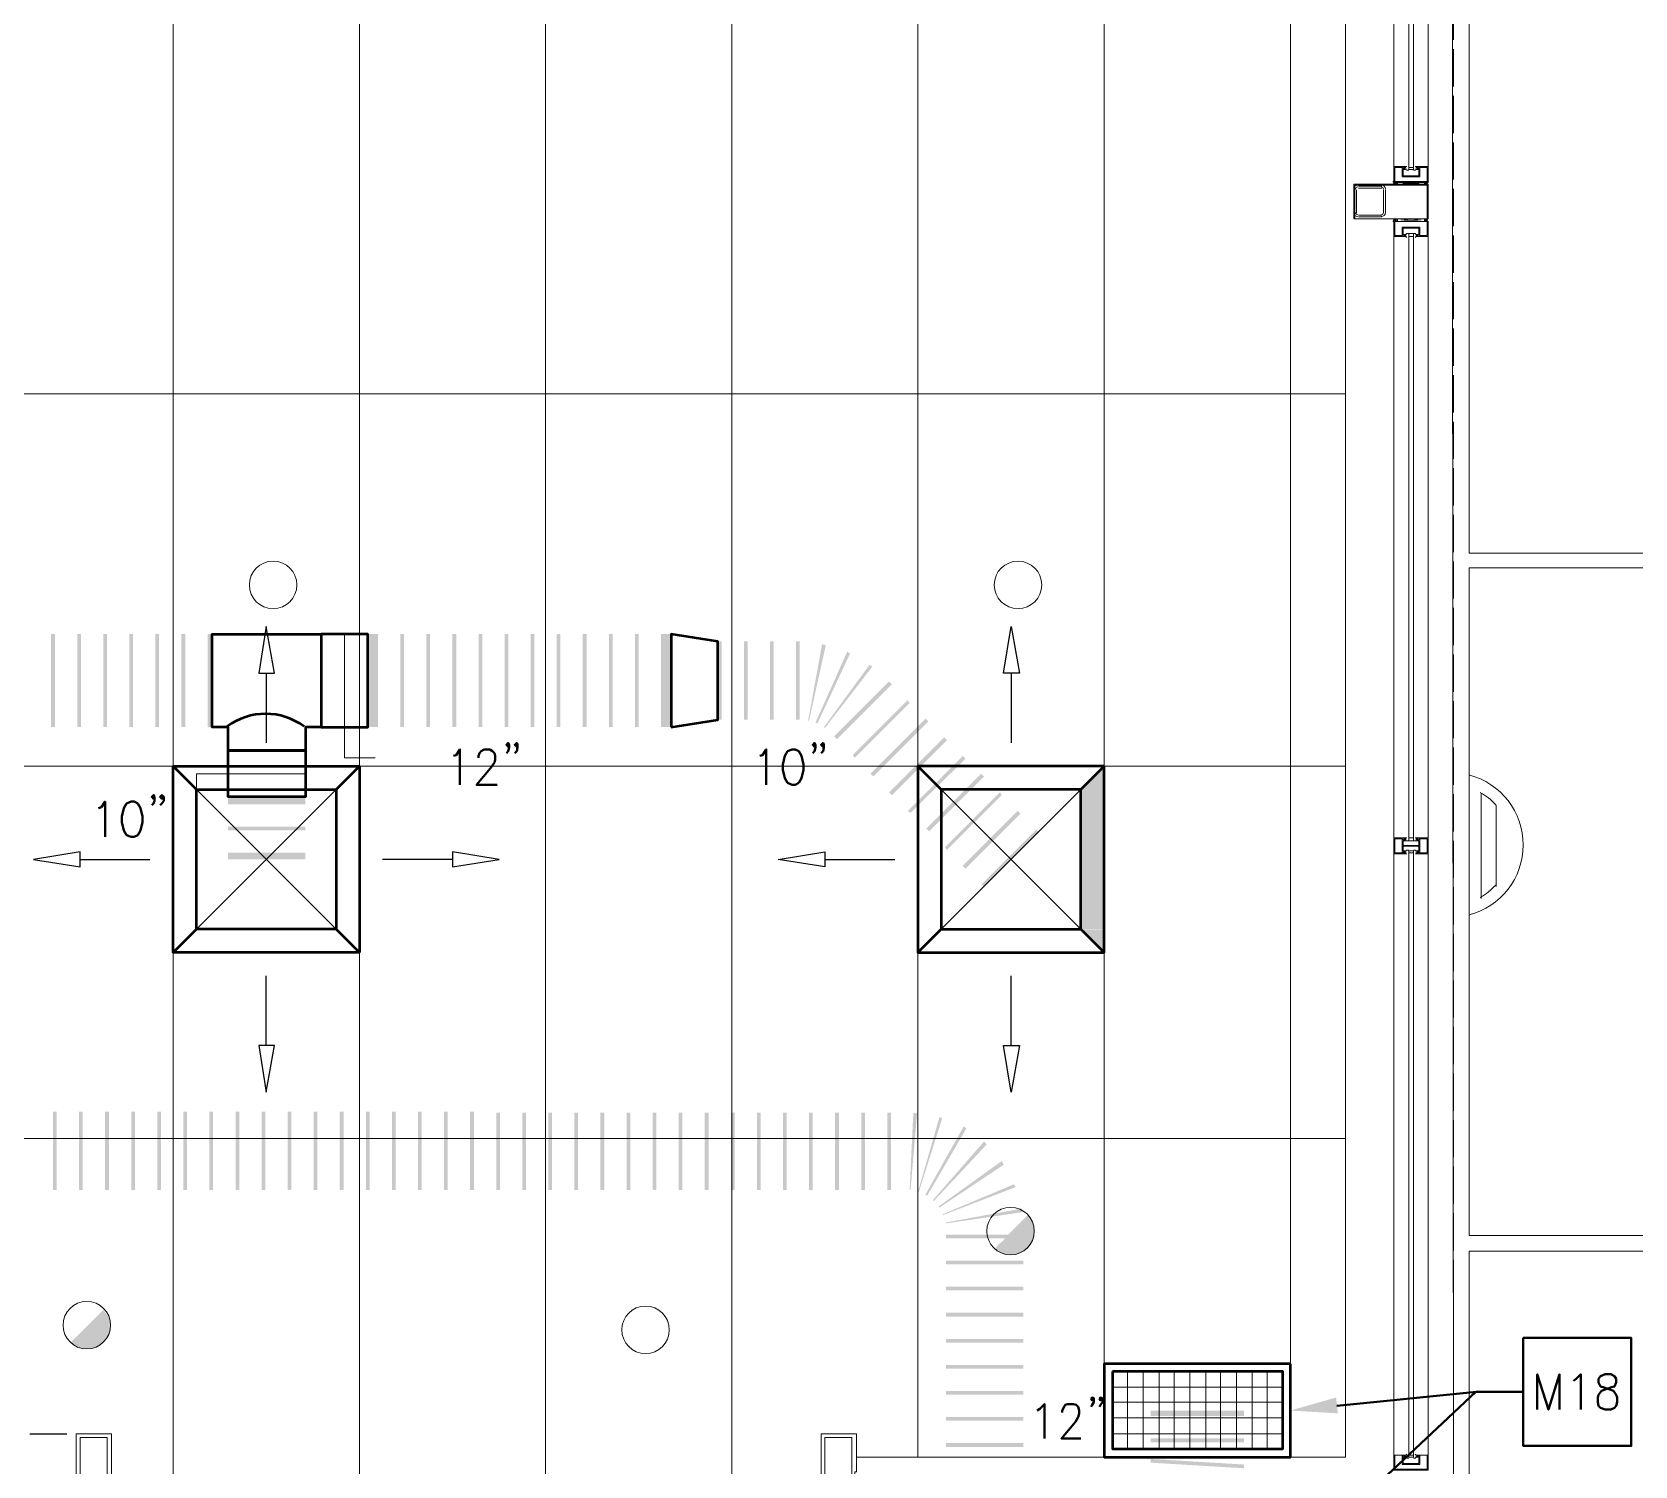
# Model space of a CAD drawing. Header units: inches. Extents: x 5 to 516, y -193 to 129.
# Drawn here: x 461.34 to 478.55, y -138.79 to -123.39 of the extents above; entities that cross this region are included whole.
import ezdxf

# ---------------------------------------------------------------- set-up
doc = ezdxf.new("R2010")
doc.units = ezdxf.units.IN
doc.header["$MEASUREMENT"] = 0
doc.linetypes.add('PDF_IMPORT', pattern=[1, 0.8, -0.2])
doc.layers.add('PDF10_Geometry', color=7, linetype='Continuous')
doc.layers.add('PDF10_Solid Fills', color=7, linetype='Continuous')

msp = doc.modelspace()

# ---------------------------------------------------------------- hatches: boundary and pattern name
at = {"layer": 'PDF10_Solid Fills', "transparency": 33554559}
for points in [[(461.5453719, -129.8573128), (461.5453719, -130.8572722), (461.5853703, -130.8572722), (461.5853703, -129.8573128)], [(461.8253605, -129.8573128), (461.8253605, -130.8572722), (461.8653589, -130.8572722), (461.8653589, -129.8573128)], [(462.1053492, -129.8573128), (462.1053492, -130.8572722), (462.1453476, -130.8572722), (462.1453476, -129.8573128)], [(462.3853378, -129.8573128), (462.3853378, -130.8572722), (462.4253362, -130.8572722), (462.4253362, -129.8573128)], [(462.6653264, -129.8573128), (462.6653264, -130.8572722), (462.7053248, -130.8572722), (462.7053248, -129.8573128)], [(462.9453151, -129.8573128), (462.9453151, -130.8572722), (462.9853134, -130.8572722), (462.9853134, -129.8573128)], [(463.2253037, -129.8573128), (463.2253037, -130.8572722), (463.2753017, -130.8572722), (463.2753017, -129.8573128)], [(464.9452338, -129.8573128), (464.9452338, -130.8572722), (465.0552294, -130.8572722), (465.0552294, -129.8573128)], [(465.2952196, -129.8573128), (465.2952196, -130.8572722), (465.335218, -130.8572722), (465.335218, -129.8573128)], [(465.5752083, -129.8573128), (465.5752083, -130.8572722), (465.6152066, -130.8572722), (465.6152066, -129.8573128)], [(465.8551969, -129.8573128), (465.8551969, -130.8572722), (465.8951953, -130.8572722), (465.8951953, -129.8573128)], [(466.1351855, -129.8573128), (466.1351855, -130.8572722), (466.1751839, -130.8572722), (466.1751839, -129.8573128)], [(466.4151741, -129.8573128), (466.4151741, -130.8572722), (466.4551725, -130.8572722), (466.4551725, -129.8573128)], [(466.6951628, -129.8573128), (466.6951628, -130.8572722), (466.7351612, -130.8572722), (466.7351612, -129.8573128)], [(466.9751514, -129.8573128), (466.9751514, -130.8572722), (467.0151498, -130.8572722), (467.0151498, -129.8573128)], [(467.25514, -129.8573128), (467.25514, -130.8572722), (467.2951384, -130.8572722), (467.2951384, -129.8573128)], [(467.5351287, -129.8573128), (467.5351287, -130.8572722), (467.575127, -130.8572722), (467.575127, -129.8573128)], [(467.8151173, -129.8573128), (467.8151173, -130.8572722), (467.8551157, -130.8572722), (467.8551157, -129.8573128)], [(468.0951059, -129.8573128), (468.0951059, -130.8572722), (468.2051015, -130.8572722), (468.2051015, -129.8573128)], [(468.7050812, -129.9373096), (468.7050812, -130.7772754), (468.7450795, -130.7772754), (468.7450795, -129.9373096)], [(468.9850698, -129.9373096), (468.9850698, -130.7772754), (469.0250682, -130.7772754), (469.0250682, -129.9373096)], [(469.2650584, -129.9373096), (469.2650584, -130.7772754), (469.3050568, -130.7772754), (469.3050568, -129.9373096)], [(469.545047, -129.9373096), (469.545047, -130.7772754), (469.5850454, -130.7772754), (469.5850454, -129.9373096)], [(469.8250357, -129.9673049), (469.6750418, -130.7872716), (469.6850414, -130.7872716), (469.865034, -129.9773045)], [(470.0950247, -130.0473017), (469.7550385, -130.8072708), (469.7750377, -130.8172704), (470.1250235, -130.0673009)], [(470.5450064, -130.3672887), (469.9550304, -130.9572647), (469.9850292, -130.9872635), (470.5750052, -130.3972875)], [(470.7449983, -130.5672806), (470.1550223, -131.1572566), (470.1750215, -131.1872554), (470.7649975, -130.5972794)], [(471.5349662, -131.3572519), (470.9449902, -131.9472279), (470.974989, -131.9772267), (471.564965, -131.3872507)], [(463.4452948, -131.6872351), (464.2752611, -131.6872351), (464.2752611, -131.6072383), (463.4452948, -131.6072383)], [(471.7349581, -131.5572438), (471.1449821, -132.1472198), (471.1649813, -132.1772186), (471.7549573, -131.5872426)], [(463.4452948, -131.9672237), (464.2752611, -131.9672237), (464.2752611, -131.9272254), (463.4452948, -131.9272254)], [(463.4452948, -132.2772145), (464.2752611, -132.2772145), (464.2752611, -132.2072174), (463.4452948, -132.2072174)], [(461.5653711, -134.9871011), (461.5653711, -135.827067), (461.6053695, -135.827067), (461.6053695, -134.9871011)], [(461.8453597, -134.9871011), (461.8453597, -135.827067), (461.8853581, -135.827067), (461.8853581, -134.9871011)], [(462.1253484, -134.9871011), (462.1253484, -135.827067), (462.1653467, -135.827067), (462.1653467, -134.9871011)], [(462.405337, -134.9871011), (462.405337, -135.827067), (462.4453354, -135.827067), (462.4453354, -134.9871011)], [(462.6853256, -134.9871011), (462.6853256, -135.827067), (462.725324, -135.827067), (462.725324, -134.9871011)], [(462.9653143, -134.9871011), (462.9653143, -135.827067), (463.0053126, -135.827067), (463.0053126, -134.9871011)], [(463.2453029, -134.9871011), (463.2453029, -135.827067), (463.2853013, -135.827067), (463.2853013, -134.9871011)], [(463.5252915, -134.9871011), (463.5252915, -135.827067), (463.5652899, -135.827067), (463.5652899, -134.9871011)], [(463.8052801, -134.9871011), (463.8052801, -135.827067), (463.8452785, -135.827067), (463.8452785, -134.9871011)], [(464.0852688, -134.9871011), (464.0852688, -135.827067), (464.1252671, -135.827067), (464.1252671, -134.9871011)], [(464.3652574, -134.9871011), (464.3652574, -135.827067), (464.4052558, -135.827067), (464.4052558, -134.9871011)], [(464.645246, -134.9871011), (464.645246, -135.827067), (464.6852444, -135.827067), (464.6852444, -134.9871011)], [(464.9252347, -134.9871011), (464.9252347, -135.827067), (464.965233, -135.827067), (464.965233, -134.9871011)], [(465.2052233, -134.9871011), (465.2052233, -135.827067), (465.2452217, -135.827067), (465.2452217, -134.9871011)], [(465.4852119, -134.9871011), (465.4852119, -135.827067), (465.5252103, -135.827067), (465.5252103, -134.9871011)], [(465.7652005, -134.9871011), (465.7652005, -135.827067), (465.8051989, -135.827067), (465.8051989, -134.9871011)], [(466.0451892, -134.9871011), (466.0451892, -135.827067), (466.0851876, -135.827067), (466.0851876, -134.9871011)], [(466.3251778, -134.9971041), (466.3251778, -135.8270704), (466.3651762, -135.8270704), (466.3651762, -134.9971041)], [(466.6051664, -134.9971041), (466.6051664, -135.8270704), (466.6451648, -135.8270704), (466.6451648, -134.9971041)], [(466.8851551, -134.9971041), (466.8851551, -135.8270704), (466.9251534, -135.8270704), (466.9251534, -134.9971041)], [(467.1651437, -134.9971041), (467.1651437, -135.8270704), (467.2051421, -135.8270704), (467.2051421, -134.9971041)], [(467.4451323, -134.9971041), (467.4451323, -135.8270704), (467.4851307, -135.8270704), (467.4851307, -134.9971041)], [(467.725121, -134.9971041), (467.725121, -135.8270704), (467.7651193, -135.8270704), (467.7651193, -134.9971041)], [(468.0051096, -134.9971041), (468.0051096, -135.8270704), (468.045108, -135.8270704), (468.045108, -134.9971041)], [(468.2850982, -134.9971041), (468.2850982, -135.8270704), (468.3250966, -135.8270704), (468.3250966, -134.9971041)], [(468.5650868, -134.9971041), (468.5650868, -135.8270704), (468.6050852, -135.8270704), (468.6050852, -134.9971041)], [(468.8450755, -134.9971041), (468.8450755, -135.8270704), (468.8850738, -135.8270704), (468.8850738, -134.9971041)], [(469.1250641, -134.9971041), (469.1250641, -135.8270704), (469.1650625, -135.8270704), (469.1650625, -134.9971041)], [(469.4050527, -134.9971041), (469.4050527, -135.8270704), (469.4450511, -135.8270704), (469.4450511, -134.9971041)], [(469.6850414, -134.9971041), (469.6850414, -135.8270704), (469.7250397, -135.8270704), (469.7250397, -134.9971041)], [(469.96503, -134.9971041), (469.96503, -135.8270704), (470.0050284, -135.8270704), (470.0050284, -134.9971041)], [(470.2450186, -134.9971041), (470.2450186, -135.8270704), (470.285017, -135.8270704), (470.285017, -134.9971041)], [(470.5250072, -134.9971041), (470.5250072, -135.8270704), (470.5650056, -135.8270704), (470.5650056, -134.9971041)], [(470.8049959, -134.9971041), (470.7649975, -135.8270704), (470.7749971, -135.8270704), (470.8449942, -135.0071037)], [(471.0849845, -135.0470986), (470.8549938, -135.8470662), (470.8649934, -135.8470662), (471.1149833, -135.0570982)], [(471.3449739, -135.1470946), (470.9349906, -135.8770649), (470.9449902, -135.8870645), (470.9549898, -135.8870645), (471.3749727, -135.1670938), (471.3649731, -135.1570942)], [(471.564965, -135.3070915), (471.0149873, -135.9370659), (471.0249869, -135.9470655), (471.5949638, -135.3370903)], [(471.7549573, -135.517083), (471.0749849, -136.0070631), (471.0849845, -136.0170626), (471.7749565, -135.5570813)], [(471.884952, -135.7670728), (471.1249829, -136.0870598), (471.1249829, -136.0970594), (471.9049512, -135.7970716)], [(471.9749484, -136.0270622), (471.1549817, -136.1770562), (471.1549817, -136.1870557), (471.9749484, -136.0670606)], [(471.984948, -136.3070509), (471.1549817, -136.3070509), (471.1549817, -136.3470492), (471.984948, -136.3470492)], [(471.984948, -136.5870395), (471.1549817, -136.5870395), (471.1549817, -136.6270379), (471.984948, -136.6270379)], [(471.984948, -136.8670281), (471.1549817, -136.8670281), (471.1549817, -136.9070265), (471.984948, -136.9070265)], [(471.984948, -137.1470168), (471.1549817, -137.1470168), (471.1549817, -137.1870151), (471.984948, -137.1870151)], [(471.984948, -137.4270054), (471.1549817, -137.4270054), (471.1549817, -137.4670038), (471.984948, -137.4670038)], [(471.984948, -137.706994), (471.1549817, -137.706994), (471.1549817, -137.7469924), (471.984948, -137.7469924)], [(471.984948, -137.9869826), (471.1549817, -137.9869826), (471.1549817, -138.026981), (471.984948, -138.026981)], [(473.3548923, -138.2569717), (474.3548517, -138.2569717), (474.3548517, -138.1969741), (473.3548923, -138.1969741)], [(471.984948, -138.2669713), (471.1549817, -138.2669713), (471.1549817, -138.3069697), (471.984948, -138.3069697)], [(471.984948, -138.5469599), (471.1549817, -138.5469599), (471.1549817, -138.5869583), (471.984948, -138.5869583)], [(473.3548923, -138.5369603), (474.3548517, -138.5369603), (474.3548517, -138.4969619), (473.3548923, -138.4969619)], [(473.3548923, -138.7569514), (474.3548517, -138.8169489), (474.3548517, -138.7769506), (473.3548923, -138.716953)]]:
    msp.add_hatch(color=256, dxfattribs=at).paths.add_polyline_path(points)
h = msp.add_hatch(color=256, dxfattribs=at)
h.paths.add_polyline_path([(471.3349743, -131.1672562), (470.7449983, -131.7572323), (470.7749971, -131.7772314), (471.3649731, -131.197255)])
h.paths.add_polyline_path([(470.5450064, -131.5572404), (470.5750052, -131.5872392), (471.1649813, -130.9972631), (471.1349825, -130.9672643)])
h.paths.add_polyline_path([(470.3450146, -131.3572485), (470.3750133, -131.3872473), (470.9649894, -130.7972712), (470.9349906, -130.7672725)])
h.paths.add_polyline_path([(470.335015, -130.187296), (469.8450349, -130.8572688), (469.8550345, -130.8672684), (470.3650137, -130.2072952)])
at = {"layer": 'PDF10_Solid Fills', "true_color": 0xb3b3b3, "transparency": 33554559}
msp.add_hatch(color=253, dxfattribs=at).paths.add_polyline_path([(472.8549126, -133.0271807), (472.8549126, -131.2772517), (472.6049228, -131.5272416), (472.6049228, -133.0271807)])
at = {"layer": 'PDF10_Solid Fills', "transparency": 33554559}
h = msp.add_hatch(color=256, dxfattribs=at)
h.paths.add_polyline_path([(472.1249423, -131.9572275), (471.5349662, -132.5472036), (471.564965, -132.5672028), (472.154941, -131.9872263)])
h.paths.add_polyline_path([(471.9249504, -131.7572356), (471.3349743, -132.3472117), (471.3649731, -132.3772105), (471.9549492, -131.7872344)])
at = {"layer": 'PDF10_Solid Fills', "true_color": 0x4d4d4d, "transparency": 33554559}
for points in [[(472.0649447, -136.1370578), (472.0349459, -136.0970594), (471.8049553, -136.3270501), (471.7649569, -136.377048), (471.7149589, -136.4170464), (472.0649447, -136.4170464), (472.0849439, -136.377048), (472.1049431, -136.3270501), (472.1049431, -136.2270541), (472.0849439, -136.1770562)], [(472.0649447, -136.4170464), (471.7149589, -136.4170464), (471.6849601, -136.4570448), (471.7149589, -136.4870436), (471.7649569, -136.5070427), (471.8049553, -136.5270419), (471.9049512, -136.5270419), (471.9549492, -136.5070427), (471.9949475, -136.4870436), (472.0349459, -136.4570448)], [(462.1653467, -137.1970147), (462.1053492, -137.117018), (461.7553634, -137.4670038), (461.8353601, -137.5270013), (461.8853581, -137.5370009), (461.9753545, -137.5370009), (462.0253524, -137.5270013), (462.1053492, -137.4670038), (462.1653467, -137.387007), (462.1853459, -137.2870111), (462.1753463, -137.2470127)]]:
    msp.add_hatch(color=251, dxfattribs=at).paths.add_polyline_path(points)

# ---------------------------------------------------------------- linework, layer by layer
at = {"layer": 'PDF10_Geometry', "color": 251, "lineweight": 13, "true_color": 0x4d4d4d}
for points in [[(462.8553187, -106.0682755), (462.8553187, -143.9067388)], [(464.8552375, -106.0682755), (464.8552375, -143.9067388)], [(466.8551563, -106.0682755), (466.8551563, -143.9067388)], [(468.8550751, -106.0682755), (468.8550751, -143.9067388)], [(470.8549938, -106.0682755), (470.8549938, -138.6969504)], [(472.8549126, -106.0682755), (472.8549126, -138.6969504)], [(474.8548314, -106.0682755), (474.8548314, -138.6969504)], [(475.4448074, -111.6080505), (475.4448074, -138.6969504), (470.1950206, -138.6969504)], [(476.6047603, -139.2369319), (476.5847611, -111.5680556)], [(479.1046605, -121.8176393), (476.7747551, -121.8176393), (476.7747551, -128.9873481), (479.1046605, -128.9873481)], [(475.4448074, -127.2774176), (456.8555624, -127.2774176)], [(479.1046605, -129.1473382), (476.7747551, -129.1473382), (476.7747551, -136.3170471), (479.1046605, -136.3170471)], [(475.4448074, -131.2772551), (456.8555624, -131.2772551)], [(476.7747534, -132.8771902), (476.7747534, -131.3772511)], [(476.9047481, -132.6971975), (476.9047481, -131.5672434)], [(477.0647417, -132.5671994), (477.0647417, -131.6972347)], [(423.5269125, -135.2770927), (475.444804, -135.2770927)], [(479.1046605, -136.4870436), (476.7747551, -136.4870436), (476.7747551, -139.0669388), (479.1046605, -139.0669388)]]:
    msp.add_lwpolyline(points, dxfattribs=at)
at = {"layer": 'PDF10_Geometry', "linetype": 'PDF_IMPORT', "lineweight": 13, "ltscale": 0.49998}
msp.add_lwpolyline([(476.6047603, -111.5780484), (476.6047603, -148.0565737)], dxfattribs=at)
at = {"layer": 'PDF10_Geometry', "lineweight": 13}
for points in [[(475.9647863, -118.3777722), (475.9647863, -124.8475095)], [(476.1747778, -118.3577764), (476.1747778, -124.8675121), (476.1247798, -124.8675121), (476.1247798, -118.3577764)], [(476.3347713, -118.3777722), (476.3347713, -124.8475095)], [(476.194777, -124.8375167), (476.2047766, -124.8375167), (476.3347713, -124.8375167), (476.3347713, -125.0075098), (475.9647863, -125.0075098), (475.9647863, -124.8375167), (476.094781, -124.8375167), (476.1047806, -124.8375167)], [(476.0547827, -124.8475163), (475.9747859, -124.8475163), (475.9747859, -124.9975102), (476.3247717, -124.9975102), (476.3247717, -124.8475163), (476.244775, -124.8475163), (476.244775, -124.9475122)], [(476.0547827, -124.8475129), (476.0547827, -124.9475088), (476.244775, -124.9475088)], [(476.0647823, -124.8375167), (476.0647823, -124.8575159), (476.0847814, -124.8575159)], [(476.0847814, -124.8575125), (476.0747819, -124.8575125), (476.0747819, -124.8475129), (476.094781, -124.8475129), (476.094781, -124.8675121), (476.0647823, -124.8675121), (476.0647823, -124.9375092)], [(476.2347754, -124.9375126), (476.0647823, -124.9375126)], [(476.1247798, -124.877515), (476.1047806, -124.877515), (476.094781, -124.8675155)], [(476.1747778, -124.8475129), (476.1247798, -124.8475129)], [(476.1747778, -124.877515), (476.194777, -124.877515), (476.2047766, -124.8675155)], [(476.2147762, -124.8575125), (476.2247758, -124.8575125), (476.2247758, -124.8475129), (476.2047766, -124.8475129), (476.2047766, -124.8675121), (476.2347754, -124.8675121), (476.2347754, -124.9375092)], [(476.2347754, -124.8375167), (476.2347754, -124.8575159), (476.2147762, -124.8575159)], [(475.5448034, -125.0875031), (475.5448034, -125.337493)], [(475.5648026, -125.0875031), (475.5648026, -125.337493)], [(475.5848018, -125.0475047), (475.8347916, -125.0475047)], [(475.5848018, -125.0675039), (475.8347916, -125.0675039)], [(475.8547908, -125.0875031), (475.8547908, -125.337493)], [(475.87479, -125.0875031), (475.87479, -125.337493)], [(475.9647863, -125.0275056), (475.9647863, -125.0275056)], [(475.5348038, -125.3974939), (475.5348038, -125.3974939)], [(475.5848018, -125.3574956), (475.8347916, -125.3574956)], [(475.5848018, -125.3774947), (475.8347916, -125.3774947)], [(475.9647863, -125.3974939), (475.9647863, -125.3974939)], [(476.2047766, -125.5874828), (476.3347713, -125.5874828), (476.3347713, -125.4274893), (475.9647863, -125.4274893), (475.9647863, -125.5874828), (476.094781, -125.5874828)], [(476.0547827, -125.5774832), (475.9747859, -125.5774832), (475.9747859, -125.4274893), (476.3247717, -125.4274893), (476.3247717, -125.5774832), (476.244775, -125.5774832), (476.244775, -125.4874869), (476.0547827, -125.4874869)], [(476.0547827, -125.5774866), (476.0547827, -125.4874903)], [(476.1047806, -132.0472205), (476.094781, -132.0472205), (475.9647863, -132.0472205), (475.9647863, -125.5874828)], [(476.0647823, -125.5874828), (476.0647823, -125.5674836), (476.0647823, -125.4974865)], [(476.2347754, -125.4974899), (476.0647823, -125.4974899)], [(476.0747819, -125.5774866), (476.0747819, -125.5774866)], [(476.094781, -132.0772227), (476.1047806, -132.0772227), (476.1247798, -132.0772227), (476.1747778, -132.0772227), (476.1747778, -125.5574874), (476.1247798, -125.5574874), (476.1047806, -125.5574874), (476.094781, -125.567487)], [(476.1047806, -125.5974858), (476.094781, -125.5874862)], [(476.1247798, -125.5574874), (476.1247798, -132.0772227)], [(476.1747778, -125.5874828), (476.1247798, -125.5874828)], [(476.1747778, -125.5574874), (476.194777, -125.5574874), (476.2047766, -125.567487)], [(476.194777, -125.5974858), (476.2047766, -125.5874862)], [(476.2347754, -125.5874828), (476.2347754, -125.5674836), (476.2347754, -125.4974865)], [(476.3347713, -132.0472205), (476.3347713, -125.5874828)], [(464.695244, -129.8573128), (464.695244, -131.1872588), (465.0252306, -131.1872588)], [(464.2752611, -131.3572519), (463.1053086, -131.3572519), (463.1053086, -131.6872385)], [(475.9647863, -132.0472205), (475.9647863, -132.2172136)], [(476.0547827, -132.1272172), (476.0547827, -132.207214), (475.9747859, -132.207214), (475.9747859, -132.0572201), (476.0547827, -132.0572201)], [(476.0547827, -132.0572235), (476.0547827, -132.1372202)], [(476.0647823, -132.0472205), (476.0647823, -132.0672197)], [(476.0647823, -132.1272206), (476.0647823, -132.0772227), (476.094781, -132.0772227), (476.094781, -132.0572235), (476.0747819, -132.0572235), (476.0847814, -132.0572235), (476.0847814, -132.0672231), (476.0647823, -132.0672231)], [(476.2347754, -132.1272172), (476.0647823, -132.1272172)], [(476.0847814, -132.1972144), (476.0747819, -132.1972144), (476.0747819, -132.207214), (476.094781, -132.207214), (476.094781, -132.1872148), (476.0647823, -132.1872148), (476.0647823, -132.1372168)], [(476.2347754, -132.1372202), (476.0647823, -132.1372202)], [(476.0647823, -132.217217), (476.0647823, -132.1972178), (476.0847814, -132.1972178)], [(476.0747819, -132.0572235), (476.0747819, -132.0572235)], [(476.1247798, -132.1772186), (476.1047806, -132.1772186), (476.094781, -132.1872182)], [(476.1747778, -132.0472205), (476.1247798, -132.0472205)], [(476.1747778, -132.1872148), (476.1247798, -132.1872148)], [(476.1747778, -132.1872182), (476.1747778, -138.6969538), (476.1247798, -138.6969538), (476.1247798, -132.1872182)], [(476.1747778, -132.0772227), (476.194777, -132.0772227), (476.2047766, -132.0772227)], [(476.1747778, -132.1772186), (476.194777, -132.1772186), (476.2047766, -132.1872182)], [(476.194777, -132.0472205), (476.2047766, -132.0472205), (476.3347713, -132.0472205), (476.3347713, -132.2172136), (476.2047766, -132.2172136)], [(476.2147762, -132.0572235), (476.2247758, -132.0572235), (476.2047766, -132.0572235), (476.2047766, -132.0772227), (476.2347754, -132.0772227), (476.2347754, -132.1272206)], [(476.2147762, -132.1972144), (476.2247758, -132.1972144), (476.2247758, -132.207214), (476.2047766, -132.207214), (476.2047766, -132.1872148), (476.2347754, -132.1872148), (476.2347754, -132.1372168)], [(476.2347754, -132.0472205), (476.2347754, -132.0672197), (476.2147762, -132.0672197), (476.2147762, -132.0572201)], [(476.2347754, -132.217217), (476.2347754, -132.1972178), (476.2147762, -132.1972178)], [(476.244775, -132.1272172), (476.244775, -132.207214), (476.3247717, -132.207214), (476.3247717, -132.0572201), (476.244775, -132.0572201), (476.244775, -132.1372168)], [(476.1047806, -132.217217), (476.094781, -132.217217), (475.9647863, -132.217217), (475.9647863, -138.6769546)], [(476.1747778, -132.207214), (476.1247798, -132.207214)], [(476.194777, -132.217217), (476.2047766, -132.217217)], [(476.3347713, -132.217217), (476.3347713, -138.6769546)], [(461.815361, -142.8967833), (461.815361, -138.446964)], [(476.194777, -138.666955), (476.2047766, -138.6769546), (476.3347713, -138.6769546), (476.3347713, -138.8369481), (475.9647863, -138.8369481), (475.9647863, -138.6769546), (476.094781, -138.6769546), (476.1047806, -138.666955)], [(476.2347754, -138.6769546), (476.2347754, -138.6969538), (476.2347754, -138.766951), (476.0647823, -138.766951), (476.0647823, -138.6969538), (476.0647823, -138.6769546)], [(476.1247798, -138.7069534), (476.1047806, -138.7069534), (476.094781, -138.6969538)], [(476.1747778, -138.6769546), (476.1247798, -138.6769546)], [(476.1747778, -138.7069534), (476.194777, -138.7069534), (476.2047766, -138.6969538)]]:
    msp.add_lwpolyline(points, dxfattribs=at)
for points in [[(475.5348038, -125.0275056), (475.5348038, -125.3974905), (476.3347713, -125.3974905), (476.3347713, -125.0275056)], [(476.3247717, -125.0375085), (475.5448034, -125.0375085), (475.5448034, -125.3974939), (476.3247717, -125.3974939)], [(476.0047847, -125.0075064), (476.0047847, -125.0275056), (476.2947729, -125.0075064), (476.2947729, -125.0275056)], [(476.0047847, -125.4274893), (476.0047847, -125.3974905), (476.2947729, -125.4274893), (476.2947729, -125.3974905)], [(476.0647823, -125.567487), (476.094781, -125.567487), (476.094781, -125.5774866), (476.0747819, -125.5774866), (476.0847814, -125.5774866), (476.0847814, -125.567487)], [(476.2047766, -125.5774866), (476.2047766, -125.567487), (476.2347754, -125.567487), (476.2147762, -125.567487), (476.2147762, -125.5774866), (476.2247758, -125.5774866)], [(462.1953455, -138.446964), (462.1953455, -143.9067422), (469.8150361, -143.9067422), (469.8150361, -138.446964), (470.1950206, -138.446964), (470.1950206, -138.8569473), (470.1750215, -138.8569473), (470.1750215, -139.2369319), (470.1950206, -139.2369319), (470.1950206, -144.2767272), (463.7752814, -144.2767272), (463.7752814, -144.6067138), (463.3952968, -144.6067138), (463.3952968, -144.2767272), (461.815361, -144.2767272), (461.815361, -138.446964)], [(462.1953455, -138.446964), (462.1953455, -143.9067422), (469.8150361, -143.9067422), (469.8150361, -138.446964), (470.1950206, -138.446964), (470.1950206, -138.8569473), (470.1750215, -138.8569473), (470.1750215, -139.2369319), (470.1950206, -139.2369319), (470.1950206, -144.2767272), (463.7752814, -144.2767272), (463.7752814, -144.6067138), (463.3952968, -144.6067138), (463.3952968, -144.2767272), (461.815361, -144.2767272), (461.815361, -138.446964)], [(476.0547827, -138.7769506), (476.0547827, -138.6769546), (475.9747859, -138.6769546), (475.9747859, -138.8269485), (476.3247717, -138.8269485), (476.3247717, -138.6769546), (476.244775, -138.6769546), (476.244775, -138.7769506)], [(476.0847814, -138.6869542), (476.0847814, -138.6969538), (476.0647823, -138.6969538), (476.094781, -138.6969538), (476.094781, -138.6769546), (476.0747819, -138.6769546), (476.0747819, -138.6869542)], [(476.2047766, -138.6769546), (476.2247758, -138.6769546), (476.2247758, -138.6869542), (476.2147762, -138.6869542), (476.2147762, -138.6969538), (476.2347754, -138.6969538), (476.2047766, -138.6969538)]]:
    msp.add_lwpolyline(points, close=True, dxfattribs=at)
for points in [[(476.3359954, -124.9979917, 0.773161305), (476.3347713, -125.0275056), (475.9647863, -125.0275056, 0.7746450782), (475.9635419, -124.9979797)], [(476.3360041, -125.4270092, -0.7731613173), (476.3347713, -125.3974939), (475.9647863, -125.3974939, -0.7746450869), (475.9635419, -125.4270078)]]:
    msp.add_lwpolyline(points, format="xyb", dxfattribs=at)
at = {"layer": 'PDF10_Geometry', "color": 253, "lineweight": 25, "true_color": 0xb3b3b3}
for points in [[(463.9452745, -130.2772957), (463.8552781, -129.7773161), (463.7752814, -130.2772957)], [(471.7749565, -130.2772957), (471.8549532, -129.7773161), (471.9449496, -130.2772957)], [(461.8553593, -132.1972178), (461.3553796, -132.2772145), (461.8553593, -132.3572113)], [(465.8551969, -132.3572113), (466.3551766, -132.2772145), (465.8551969, -132.1972178)], [(469.8550345, -132.3572113), (469.3550548, -132.2772145), (469.8550345, -132.1972178)], [(463.7752814, -134.2771333), (463.8552781, -134.777113), (463.9452745, -134.2771333)], [(471.9449496, -134.2771333), (471.8549532, -134.777113), (471.7749565, -134.2771333)]]:
    msp.add_lwpolyline(points, close=True, dxfattribs=at)
at = {"layer": 'PDF10_Geometry', "lineweight": 50}
for points in [[(464.4452542, -130.8572722), (464.2752611, -130.8572722), (464.2752611, -131.107262), (463.4452948, -131.107262), (463.4452948, -130.8572722), (463.2753017, -130.8572722), (463.2753017, -129.8573128), (464.4452542, -129.8573128)], [(464.4452542, -130.8572722), (464.9452338, -130.8572722), (464.9452338, -129.8573128), (464.4452542, -129.8573128)], [(468.2051015, -130.8572722), (468.7050812, -130.7772754), (468.7050812, -129.9373096), (468.2051015, -129.8573128)], [(463.4452948, -131.1072587), (464.2752611, -131.1072587), (464.2752611, -131.6072383), (463.4452948, -131.6072383)], [(464.8552375, -133.2771739), (462.8553187, -133.2771739), (462.8553187, -131.2772551), (464.8552375, -131.2772551)], [(472.8549126, -131.2772551), (470.8549938, -131.2772551), (470.8549938, -133.2771739), (472.8549126, -133.2771739)], [(464.6052477, -133.0271807), (463.1053086, -133.0271807), (463.1053086, -131.5272416), (464.6052477, -131.5272416)], [(472.6049228, -131.5272416), (471.1049837, -131.5272416), (471.1049837, -133.0271807), (472.6049228, -133.0271807)], [(474.8548314, -137.6969944), (472.8549126, -137.6969944), (472.8549126, -138.6969538), (474.8548314, -138.6969538)], [(472.944909, -137.7769912), (472.944909, -138.6069575), (474.7748346, -138.6069575), (474.7748346, -137.7769912)]]:
    msp.add_lwpolyline(points, close=True, dxfattribs=at)
at = {"layer": 'PDF10_Geometry', "lineweight": 0}
for points in [[(463.2753017, -129.8573128), (463.2753017, -130.8572722)], [(468.2051015, -129.8573128), (468.2051015, -130.8572722)], [(463.4452948, -131.6072383), (464.2752611, -131.6072383)]]:
    msp.add_lwpolyline(points, dxfattribs=at)
at = {"layer": 'PDF10_Geometry', "color": 253, "lineweight": 25, "true_color": 0xb3b3b3}
for points in [[(463.8552781, -130.2772957), (463.8552781, -131.0272653)], [(471.8549532, -130.2772957), (471.8549532, -131.0272653)], [(463.1053086, -131.5272416), (464.6052477, -133.0271807)], [(464.6052477, -131.5272416), (463.1053086, -133.0271807)], [(471.1049837, -133.0271807), (472.6049228, -131.5272416)], [(472.6049228, -133.0271807), (471.1049837, -131.5272416)], [(461.8553593, -132.2772145), (462.6053289, -132.2772145)], [(465.8551969, -132.2772145), (465.1052273, -132.2772145)], [(469.8550345, -132.2772145), (470.605004, -132.2772145)], [(463.8552781, -134.2771333), (463.8552781, -133.5271638)], [(471.8549532, -134.2771333), (471.8549532, -133.5271638)]]:
    msp.add_lwpolyline(points, dxfattribs=at)
at = {"layer": 'PDF10_Geometry', "lineweight": 40}
for points in [[(465.8651965, -131.1672562), (465.8951953, -131.1572566), (465.9351936, -131.0972591), (465.9351936, -131.4772436)], [(466.1351855, -131.1872554), (466.1351855, -131.1672562), (466.1451851, -131.1372574), (466.1651843, -131.1172582), (466.1951831, -131.0972591), (466.2551806, -131.0972591), (466.2851794, -131.1172582), (466.3051786, -131.1372574), (466.3151782, -131.1672562), (466.3151782, -131.2072546), (466.3051786, -131.2372534), (466.2651802, -131.2972509), (466.1151863, -131.4772436), (466.3351774, -131.4772436)], [(466.4651721, -131.0472611), (466.4551725, -131.0672603), (466.4351733, -131.0472611), (466.4551725, -131.0272619), (466.4651721, -131.0472611), (466.4651721, -131.0772599), (466.4551725, -131.1172582), (466.4351733, -131.1372574)], [(466.5551685, -131.0472611), (466.5451689, -131.0672603), (466.5251697, -131.0472611), (466.5451689, -131.0272619), (466.5551685, -131.0472611), (466.5551685, -131.0772599), (466.5451689, -131.1172582), (466.5251697, -131.1372574)], [(469.1550629, -131.1672562), (469.1850617, -131.1572566), (469.22506, -131.0972591), (469.22506, -131.4772436)], [(469.7550385, -131.0472611), (469.7450389, -131.0672603), (469.7250397, -131.0472611), (469.7450389, -131.0272619), (469.7550385, -131.0472611), (469.7550385, -131.0772599), (469.7450389, -131.1172582), (469.7250397, -131.1372574)], [(469.8450349, -131.0472611), (469.8350353, -131.0672603), (469.8150361, -131.0472611), (469.8350353, -131.0272619), (469.8450349, -131.0472611), (469.8450349, -131.0772599), (469.8350353, -131.1172582), (469.8150361, -131.1372574)], [(462.0553512, -131.7272335), (462.08535, -131.7172339), (462.1253484, -131.6572363), (462.1253484, -132.0372209)], [(462.6553268, -131.6072383), (462.6453272, -131.6272375), (462.6253281, -131.6072383), (462.6453272, -131.5872392), (462.6553268, -131.6072383), (462.6553268, -131.6472367), (462.6453272, -131.6772355), (462.6253281, -131.6972347)], [(462.7553228, -131.6072383), (462.7353236, -131.6272375), (462.7153244, -131.6072383), (462.7353236, -131.5872392), (462.7553228, -131.6072383), (462.7553228, -131.6472367), (462.7353236, -131.6772355), (462.7153244, -131.6972347)], [(477.5047238, -138.1869745), (477.5047238, -137.80699), (477.6247189, -138.1869745), (477.744714, -137.80699), (477.744714, -138.1869745)], [(477.8947079, -137.8769871), (477.9247067, -137.8569879), (477.9747047, -137.80699), (477.9747047, -138.1869745)], [(472.7449171, -138.0669794), (472.7249179, -138.0869786), (472.7149183, -138.0669794), (472.7249179, -138.0569798), (472.7449171, -138.0669794), (472.7449171, -138.1069778), (472.7249179, -138.1369766), (472.7149183, -138.1569757)], [(472.8349134, -138.0669794), (472.8149142, -138.0869786), (472.8049147, -138.0669794), (472.8149142, -138.0569798), (472.8349134, -138.0669794), (472.8349134, -138.1069778), (472.8149142, -138.1369766), (472.8049147, -138.1569757)], [(475.3548111, -138.1469761), (476.8547502, -137.9969822), (477.3547299, -137.9969822), (476.8447506, -137.9969822), (475.184818, -139.5569189)], [(472.1349419, -138.1969741), (472.1649406, -138.1769749), (472.2149386, -138.126977), (472.2149386, -138.4969619)], [(472.4049309, -138.2169733), (472.4049309, -138.1969741), (472.4249301, -138.1569757), (472.4349297, -138.1369766), (472.4649285, -138.126977), (472.524926, -138.126977), (472.5549248, -138.1369766), (472.574924, -138.1569757), (472.5849236, -138.1969741), (472.5849236, -138.2269729), (472.574924, -138.2669713), (472.5449252, -138.3169692), (472.3949313, -138.4969619), (472.6049228, -138.4969619)]]:
    msp.add_lwpolyline(points, dxfattribs=at)
for points in [[(469.5050487, -131.0972624), (469.4550507, -131.1172616), (469.4250519, -131.1672596), (469.4050527, -131.257256), (469.4050527, -131.3172535), (469.4250519, -131.4072499), (469.4550507, -131.4572478), (469.5050487, -131.477247), (469.5350474, -131.477247), (469.5750458, -131.4572478), (469.6050446, -131.4072499), (469.6250438, -131.3172535), (469.6250438, -131.257256), (469.6050446, -131.1672596), (469.5750458, -131.1172616), (469.5350474, -131.0972624)], [(462.405337, -131.6572397), (462.355339, -131.6772389), (462.3253402, -131.7272369), (462.3053411, -131.8172332), (462.3053411, -131.8772308), (462.3253402, -131.9672271), (462.355339, -132.0172251), (462.405337, -132.0372243), (462.4353358, -132.0372243), (462.4753342, -132.0172251), (462.5053329, -131.9672271), (462.5253321, -131.8772308), (462.5253321, -131.8172332), (462.5053329, -131.7272369), (462.4753342, -131.6772389), (462.4353358, -131.6572397)], [(477.3547299, -137.4170058), (478.5146828, -137.4170058), (478.5146828, -138.5769587), (477.3547299, -138.5769587)], [(478.2346941, -137.80699), (478.1846962, -137.8269891), (478.164697, -137.8569879), (478.164697, -137.8969863), (478.1846962, -137.9369847), (478.214695, -137.9469843), (478.2746925, -137.9669835), (478.3246905, -137.9869826), (478.3546893, -138.026981), (478.3646889, -138.0569798), (478.3646889, -138.1069778), (478.3546893, -138.1469761), (478.3346901, -138.1669753), (478.2946917, -138.1869745), (478.2346941, -138.1869745), (478.1846962, -138.1669753), (478.164697, -138.1469761), (478.1546974, -138.1069778), (478.1546974, -138.0569798), (478.164697, -138.026981), (478.1946958, -137.9869826), (478.2446937, -137.9669835), (478.3046913, -137.9469843), (478.3346901, -137.9369847), (478.3546893, -137.8969863), (478.3546893, -137.8569879), (478.3346901, -137.8269891), (478.2946917, -137.80699)]]:
    msp.add_lwpolyline(points, close=True, dxfattribs=at)
at = {"layer": 'PDF10_Geometry', "lineweight": 50}
for points in [[(463.1053086, -131.5272416), (462.8553187, -131.2772517)], [(464.6052477, -131.5272416), (464.8552375, -131.2772517)], [(471.1049837, -131.5272416), (470.8549938, -131.2772517)], [(472.6049228, -131.5272416), (472.8549126, -131.2772517)], [(463.1053086, -133.0271807), (462.8553187, -133.2771705)], [(464.6052477, -133.0271807), (464.8552375, -133.2771705)], [(471.1049837, -133.0271807), (470.8549938, -133.2771705)], [(472.6049228, -133.0271807), (472.8549126, -133.2771705)]]:
    msp.add_lwpolyline(points, dxfattribs=at)
at = {"layer": 'PDF10_Geometry', "color": 253, "lineweight": 13, "true_color": 0x999999}
for points in [[(473.1049025, -138.6069575), (473.1049025, -137.7769912)], [(473.2748956, -138.6069575), (473.2748956, -137.7769912)], [(473.4448887, -138.6069575), (473.4448887, -137.7769912)], [(473.6048822, -138.6069575), (473.6048822, -137.7769912)], [(473.7748753, -138.6069575), (473.7748753, -137.7769912)], [(473.9448684, -138.6069575), (473.9448684, -137.7769912)], [(474.1048619, -138.6069575), (474.1048619, -137.7769912)], [(474.274855, -138.6069575), (474.274855, -137.7769912)], [(474.4448481, -138.6069575), (474.4448481, -137.7769912)], [(474.6048416, -138.6069575), (474.6048416, -137.7769912)], [(472.944909, -137.9469843), (474.7748346, -137.9469843)], [(472.944909, -138.1069778), (474.7748346, -138.1069778)], [(472.944909, -138.2769709), (474.7748346, -138.2769709)], [(472.944909, -138.446964), (474.7748346, -138.446964)]]:
    msp.add_lwpolyline(points, dxfattribs=at)
at = {"layer": 'PDF10_Geometry', "color": 253, "linetype": 'PDF_IMPORT', "lineweight": 25, "ltscale": 0.49998, "true_color": 0xb3b3b3}
msp.add_lwpolyline([(456.815564, -138.446964), (461.815361, -138.446964)], dxfattribs=at)
at = {"layer": 'PDF10_Geometry', "lineweight": 0}
msp.add_lwpolyline([(470.1450227, -138.4869623), (470.1450227, -144.2367288), (463.735283, -144.2367288), (463.735283, -144.6067138), (463.4352952, -144.6067138), (463.4352952, -144.2367288), (461.8553593, -144.2367288), (461.8553593, -138.4869623), (462.1453476, -138.4869623), (462.1453476, -143.9467406), (469.8550345, -143.9467406), (469.8550345, -138.4869623)], close=True, dxfattribs=at)
at = {"layer": 'PDF10_Geometry', "color": 251, "lineweight": 13, "true_color": 0x4d4d4d}
for centre in [(463.9290442, -129.3297757), (471.9290466, -129.3297757), (471.8490464, -136.2697787), (461.9290441, -137.2797817), (467.9290446, -137.3297797)]:
    msp.add_circle(centre, 0.254993, dxfattribs=at)
at = {"layer": 'PDF10_Geometry', "lineweight": 13}
for centre, radius, start, end in [((475.5790545, -125.0797773), 0.0450018, 90.0045869, 179.99541311), ((475.5790472, -125.07977), 0.0249953, 89.99154565, 180.00845418), ((475.8290456, -125.0797756), 0.0450018, 0.00458688, 89.99541309), ((475.8290529, -125.0797683), 0.0249953, 359.99154584, 90.00845416), ((475.9497856, -125.0125083), 0.0149999, 284.59749172, 75.43672458), ((475.9697928, -125.0125019), 0.0149982, 284.47404514, 75.52595438), ((475.9797924, -125.0125019), 0.0149982, 284.47404499, 75.5259549), ((476.309769, -125.0125071), 0.0149982, 104.47404538, 255.52595491), ((476.3197686, -125.0125071), 0.0149982, 104.47404493, 255.52595438), ((476.3297682, -125.0125071), 0.0149982, 104.47404508, 255.52595423), ((475.5790528, -125.3297684), 0.0450018, 180.00458691, 269.99541312), ((475.5790455, -125.3297757), 0.0249953, 179.9915458, 270.0084542), ((475.8290546, -125.329774), 0.0249953, 269.99154575, 0.00845433), ((475.8290473, -125.3297735), 0.0450018, 270.00458693, 359.99541308), ((475.9497856, -125.4124921), 0.0149999, 284.59749132, 75.43672464), ((475.9697928, -125.4124856), 0.0149982, 284.47404541, 75.52595491), ((475.9797924, -125.4124856), 0.0149982, 284.47404526, 75.52595544), ((476.309769, -125.4124908), 0.0149982, 104.47404458, 255.52595573), ((476.3197686, -125.4124908), 0.0149982, 104.47404473, 255.5259552), ((476.3297682, -125.4124908), 0.0149982, 104.47404563, 255.52595565)]:
    msp.add_arc(centre, radius, start, end, dxfattribs=at)
at = {"layer": 'PDF10_Geometry', "lineweight": 50}
msp.add_arc((463.8490496, -131.4097581), 0.6949584, 53.33253789, 126.66746211, dxfattribs=at)
at = {"layer": 'PDF10_Geometry', "color": 251, "lineweight": 13, "true_color": 0x4d4d4d}
for centre, radius, start, end in [((476.5797589, -132.1222164), 0.7749722, 284.24954076, 75.75111422), ((476.5798017, -132.1221852), 0.6449228, 42.00097078, 60.90999758), ((476.5795624, -132.1219504), 0.645306, 299.09566865, 317.99336299)]:
    msp.add_arc(centre, radius, start, end, dxfattribs=at)
at = {"layer": 'PDF10_Solid Fills', "color": 253, "true_color": 0xb3b3b3, "transparency": 33554559}
msp.add_solid([(472.8549126, -133.2771739), (472.6049228, -133.0271841), (472.8549126, -133.0271841)], dxfattribs=at)
at = {"layer": 'PDF10_Solid Fills', "transparency": 33554559}
msp.add_solid([(475.3648107, -138.2269729), (474.8548314, -138.1969741), (475.3448115, -138.0569798)], dxfattribs=at)

doc.saveas('drawing.dxf')
